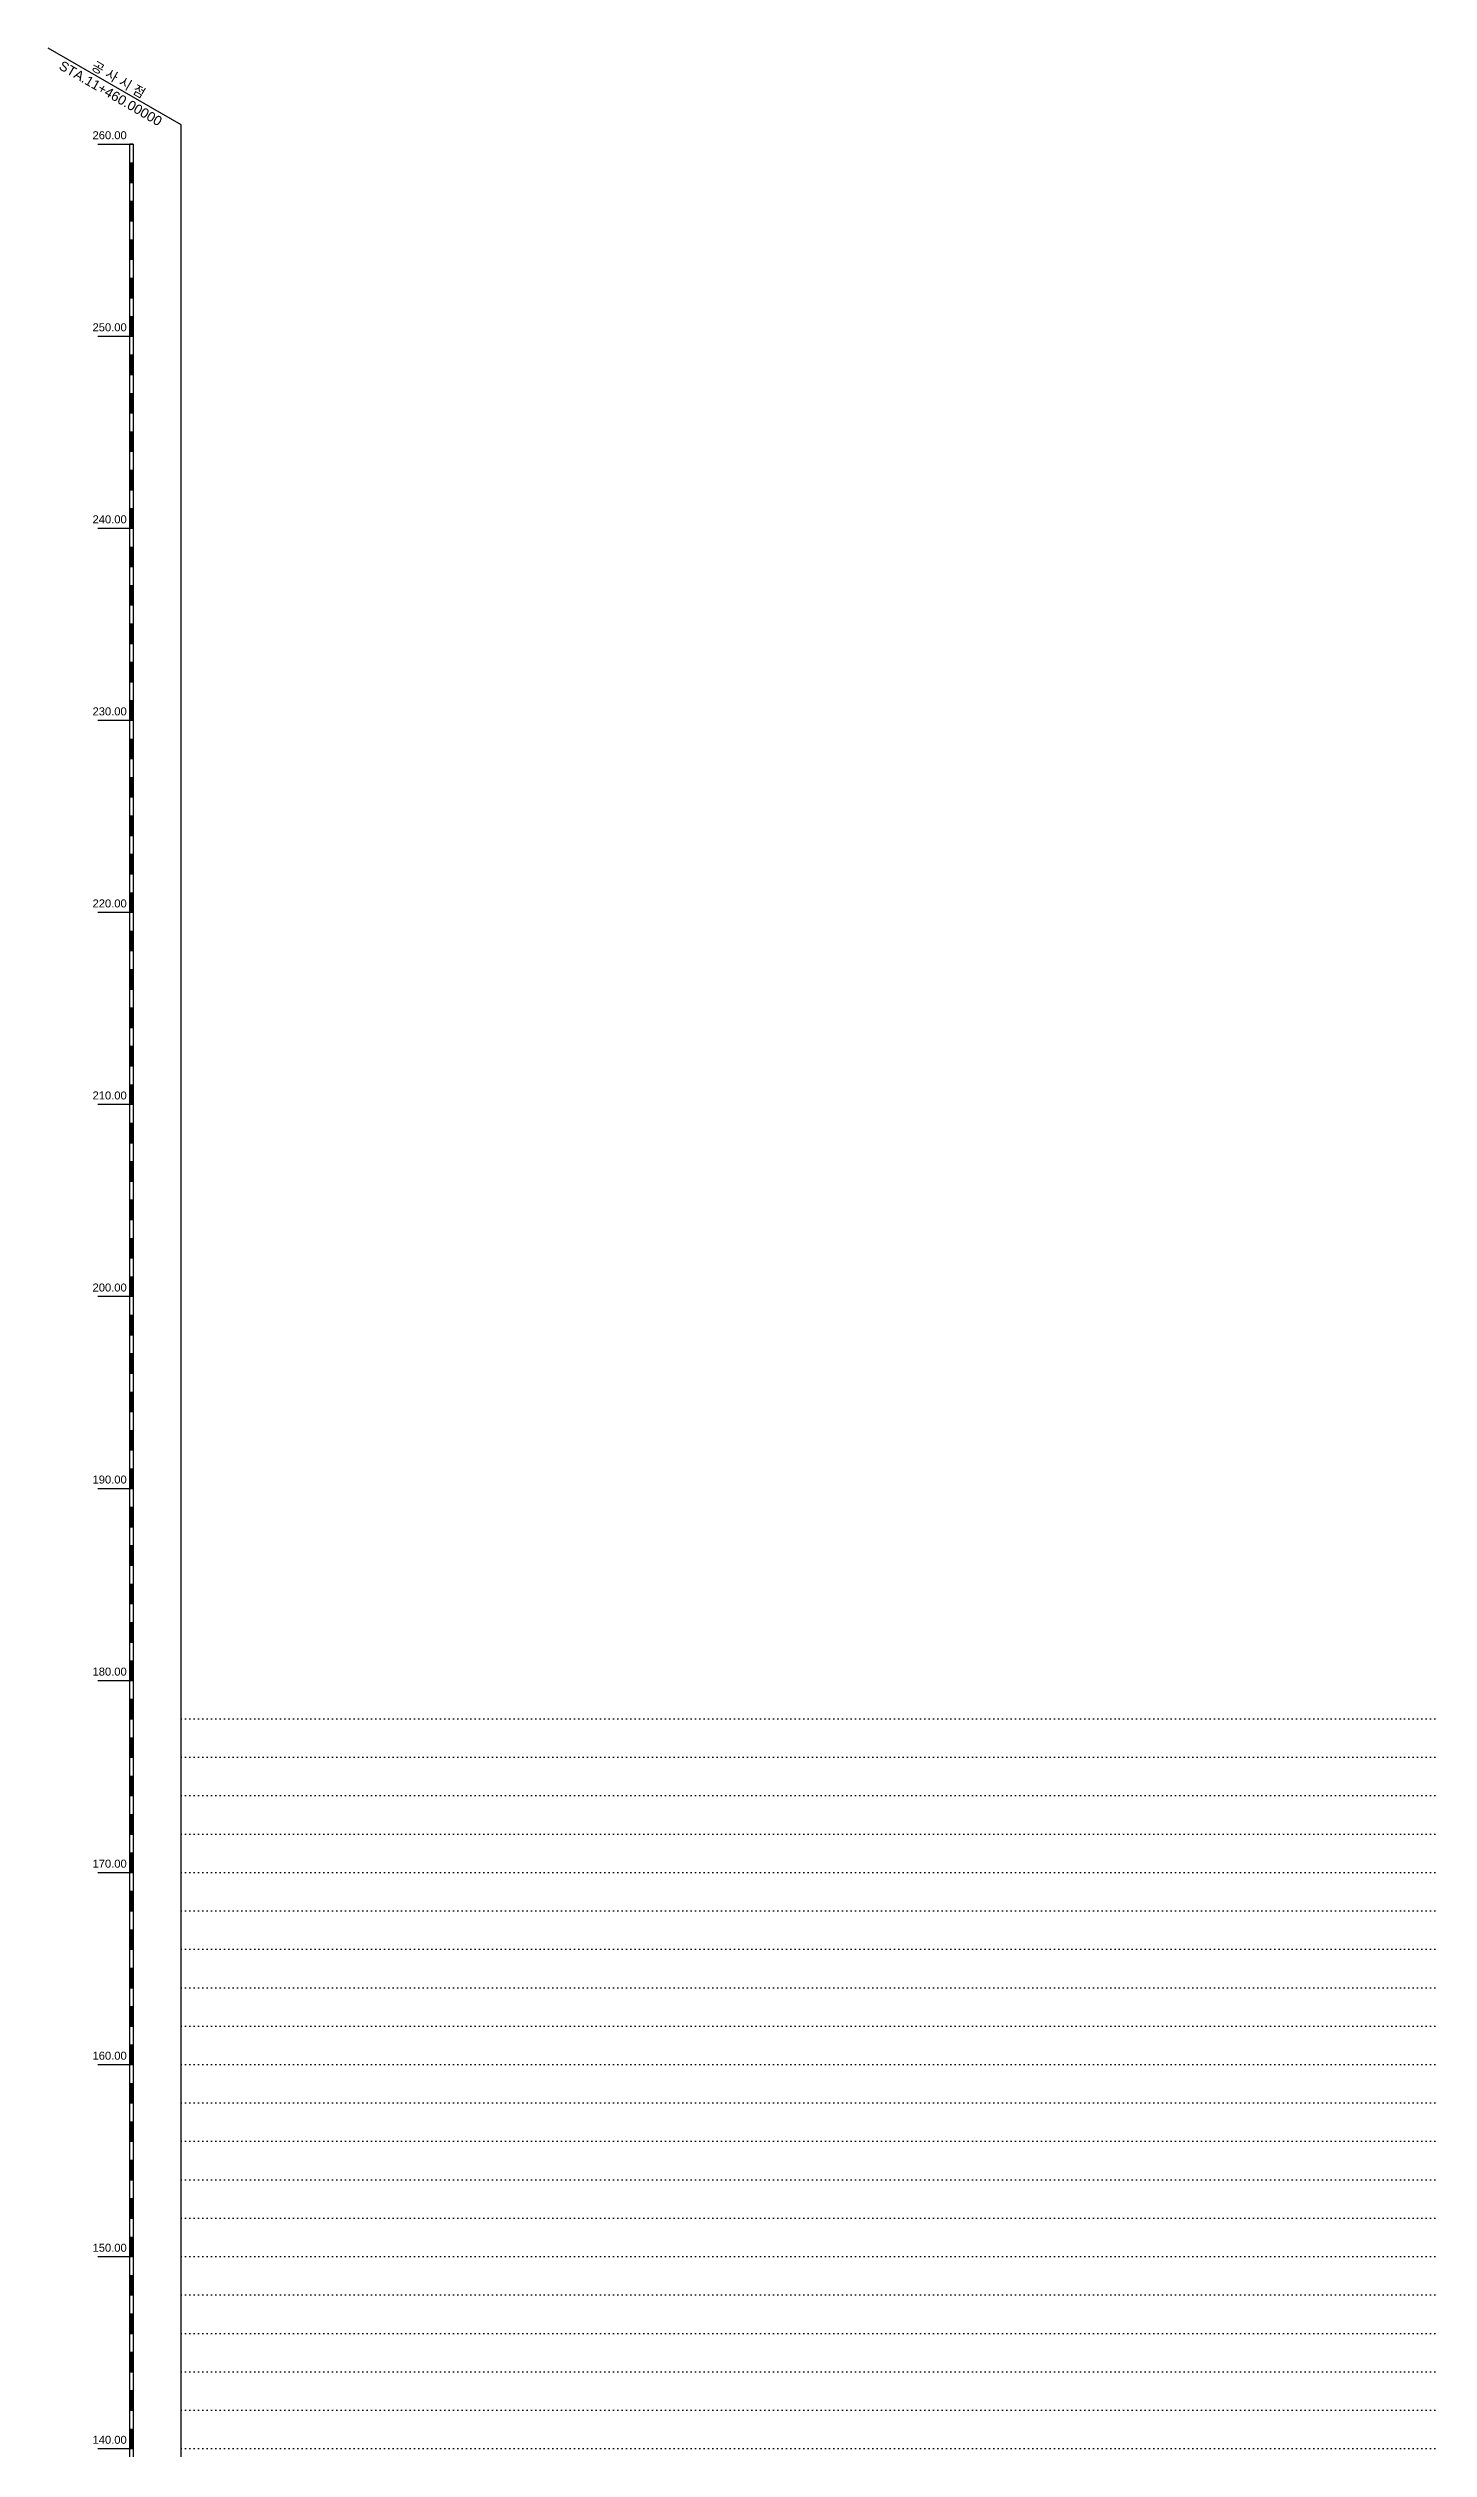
# Model space of a CAD drawing. Header units: millimetres. Extents: x -1499 to 6658, y -12483 to -6008.
# Drawn here: x 195 to 626, y -6758 to -6008 of the extents above; entities that cross this region are included whole.
import ezdxf
from ezdxf.enums import TextEntityAlignment as Align

# ---------------------------------------------------------------- set-up
doc = ezdxf.new("R2010")
doc.units = ezdxf.units.MM
doc.linetypes.add('A-DOTLN01H', pattern=[0.125, 0, -0.125])
for name, color, linetype in [('CR-GRID', 56, 'A-DOTLN01H'), ('구조물인출문자', 3, 'Continuous'), ('축척바(문자)', 3, 'Continuous'), ('축척바(선)', 1, 'Continuous'), ('축척바(해치)', 1, 'Continuous')]:
    doc.layers.add(name, color=color, linetype=linetype)
doc.styles.get("Standard").update_dxf_attribs({"font": 'arial.ttf'})

msp = doc.modelspace()

# ---------------------------------------------------------------- linework, layer by layer
at = {"layer": 'CR-GRID', "linetype": 'A-DOTLN01H', "ltscale": 10}
for p, q in [((236.16, -6530.06), (2236.16, -6530.06)), ((236.16, -6542.06), (2236.16, -6542.06)), ((236.16, -6554.06), (5427.83, -6554.06)), ((236.16, -6566.06), (5427.83, -6566.06)), ((236.16, -6590.06), (5427.83, -6590.06)), ((236.16, -6602.06), (5427.83, -6602.06)), ((236.16, -6614.06), (1436.16, -6614.06)), ((236.16, -6626.06), (1436.16, -6626.06)), ((236.16, -6650.06), (1436.16, -6650.06)), ((236.16, -6662.06), (1436.16, -6662.06)), ((236.16, -6674.06), (1436.16, -6674.06)), ((236.16, -6686.06), (1436.16, -6686.06)), ((236.16, -6710.06), (1436.16, -6710.06)), ((236.16, -6722.06), (1436.16, -6722.06)), ((236.16, -6734.06), (1436.16, -6734.06)), ((236.16, -6746.06), (1436.16, -6746.06))]:
    msp.add_line(p, q, dxfattribs=at)
at = {"layer": 'CR-GRID', "color": 6, "linetype": 'A-DOTLN01H', "ltscale": 10}
for p, q in [((236.16, -6578.06), (5427.83, -6578.06)), ((236.16, -6638.06), (1436.16, -6638.06)), ((236.16, -6698.06), (1436.16, -6698.06)), ((236.16, -6758.06), (5428.77, -6758.06))]:
    msp.add_line(p, q, dxfattribs=at)
at = {"layer": '축척바(선)'}
for p, q in [((236.16, -6032.06), (194.59, -6008.06)), ((210.16, -6038.06), (221.16, -6038.06)), ((220.16, -7598.06), (220.16, -6038.06)), ((220.16, -6038.06), (221.16, -6038.06)), ((221.16, -6038.06), (221.16, -7598.06)), ((236.16, -7598.06), (236.16, -6032.06)), ((210.16, -6098.06), (221.16, -6098.06)), ((210.16, -6158.06), (221.16, -6158.06)), ((210.16, -6218.06), (221.16, -6218.06)), ((210.16, -6278.06), (221.16, -6278.06)), ((210.16, -6338.06), (221.16, -6338.06)), ((210.16, -6398.06), (221.16, -6398.06)), ((210.16, -6458.06), (221.16, -6458.06)), ((210.16, -6518.06), (221.16, -6518.06)), ((210.16, -6578.06), (221.16, -6578.06)), ((210.16, -6638.06), (221.16, -6638.06)), ((210.16, -6698.06), (221.16, -6698.06)), ((210.16, -6758.06), (221.16, -6758.06))]:
    msp.add_line(p, q, dxfattribs=at)
at = {"layer": '축척바(해치)'}
for p, q in [((220.16, -6044.06), (220.16, -6038.06)), ((220.16, -6038.06), (221.16, -6038.06)), ((220.16, -6038.06), (221.16, -6038.06)), ((221.16, -6038.06), (220.16, -6038.06)), ((221.16, -6038.06), (221.16, -6044.06)), ((220.16, -6050.06), (220.16, -6044.06)), ((220.16, -6044.06), (221.16, -6044.06)), ((221.16, -6044.06), (220.16, -6044.06)), ((220.26, -6050.06), (220.26, -6044.06)), ((220.36, -6044.06), (220.36, -6050.06)), ((220.46, -6050.06), (220.46, -6044.06)), ((220.56, -6044.06), (220.56, -6050.06)), ((220.66, -6050.06), (220.66, -6044.06)), ((220.76, -6044.06), (220.76, -6050.06)), ((220.86, -6050.06), (220.86, -6044.06)), ((220.96, -6044.06), (220.96, -6050.06)), ((221.06, -6050.06), (221.06, -6044.06)), ((221.16, -6044.06), (221.16, -6050.06)), ((220.16, -6056.06), (220.16, -6050.06)), ((220.16, -6050.06), (221.16, -6050.06)), ((221.16, -6050.06), (220.16, -6050.06)), ((221.16, -6050.06), (221.16, -6056.06)), ((220.16, -6062.06), (220.16, -6056.06)), ((220.16, -6056.06), (221.16, -6056.06)), ((221.16, -6056.06), (220.16, -6056.06)), ((220.26, -6062.06), (220.26, -6056.06)), ((220.36, -6056.06), (220.36, -6062.06)), ((220.46, -6062.06), (220.46, -6056.06)), ((220.56, -6056.06), (220.56, -6062.06)), ((220.66, -6062.06), (220.66, -6056.06)), ((220.76, -6056.06), (220.76, -6062.06)), ((220.86, -6062.06), (220.86, -6056.06)), ((220.96, -6056.06), (220.96, -6062.06)), ((221.06, -6062.06), (221.06, -6056.06)), ((221.16, -6056.06), (221.16, -6062.06)), ((220.16, -6068.06), (220.16, -6062.06)), ((220.16, -6062.06), (221.16, -6062.06)), ((221.16, -6062.06), (220.16, -6062.06)), ((220.16, -6074.06), (220.16, -6068.06)), ((220.16, -6068.06), (221.16, -6068.06)), ((221.16, -6068.06), (220.16, -6068.06)), ((220.26, -6074.06), (220.26, -6068.06)), ((220.36, -6068.06), (220.36, -6074.06)), ((220.46, -6074.06), (220.46, -6068.06)), ((220.56, -6068.06), (220.56, -6074.06)), ((220.66, -6074.06), (220.66, -6068.06)), ((220.76, -6068.06), (220.76, -6074.06)), ((220.86, -6074.06), (220.86, -6068.06)), ((220.96, -6068.06), (220.96, -6074.06)), ((221.06, -6074.06), (221.06, -6068.06)), ((221.16, -6062.06), (221.16, -6068.06)), ((221.16, -6068.06), (221.16, -6074.06)), ((220.16, -6080.06), (220.16, -6074.06)), ((220.16, -6074.06), (221.16, -6074.06)), ((221.16, -6074.06), (220.16, -6074.06)), ((221.16, -6074.06), (221.16, -6080.06)), ((220.16, -6086.06), (220.16, -6080.06)), ((220.16, -6080.06), (221.16, -6080.06)), ((221.16, -6080.06), (220.16, -6080.06)), ((220.26, -6086.06), (220.26, -6080.06)), ((220.36, -6080.06), (220.36, -6086.06)), ((220.46, -6086.06), (220.46, -6080.06)), ((220.56, -6080.06), (220.56, -6086.06)), ((220.66, -6086.06), (220.66, -6080.06)), ((220.76, -6080.06), (220.76, -6086.06)), ((220.86, -6086.06), (220.86, -6080.06)), ((220.96, -6080.06), (220.96, -6086.06)), ((221.06, -6086.06), (221.06, -6080.06)), ((221.16, -6080.06), (221.16, -6086.06)), ((220.16, -6092.06), (220.16, -6086.06)), ((220.16, -6086.06), (221.16, -6086.06)), ((221.16, -6086.06), (220.16, -6086.06)), ((221.16, -6086.06), (221.16, -6092.06)), ((220.16, -6098.06), (220.16, -6092.06)), ((220.16, -6092.06), (221.16, -6092.06)), ((221.16, -6092.06), (220.16, -6092.06)), ((220.16, -6104.06), (220.16, -6098.06)), ((220.16, -6098.06), (221.16, -6098.06)), ((221.16, -6098.06), (220.16, -6098.06)), ((220.26, -6098.06), (220.26, -6092.06)), ((220.36, -6092.06), (220.36, -6098.06)), ((220.46, -6098.06), (220.46, -6092.06)), ((220.56, -6092.06), (220.56, -6098.06)), ((220.66, -6098.06), (220.66, -6092.06)), ((220.76, -6092.06), (220.76, -6098.06)), ((220.86, -6098.06), (220.86, -6092.06)), ((220.96, -6092.06), (220.96, -6098.06)), ((221.06, -6098.06), (221.06, -6092.06)), ((221.16, -6092.06), (221.16, -6098.06)), ((221.16, -6098.06), (221.16, -6104.06)), ((220.16, -6110.06), (220.16, -6104.06)), ((220.16, -6104.06), (221.16, -6104.06)), ((221.16, -6104.06), (220.16, -6104.06)), ((220.26, -6110.06), (220.26, -6104.06)), ((220.36, -6104.06), (220.36, -6110.06)), ((220.46, -6110.06), (220.46, -6104.06)), ((220.56, -6104.06), (220.56, -6110.06)), ((220.66, -6110.06), (220.66, -6104.06)), ((220.76, -6104.06), (220.76, -6110.06)), ((220.86, -6110.06), (220.86, -6104.06)), ((220.96, -6104.06), (220.96, -6110.06)), ((221.06, -6110.06), (221.06, -6104.06)), ((221.16, -6104.06), (221.16, -6110.06)), ((220.16, -6116.06), (220.16, -6110.06)), ((220.16, -6110.06), (221.16, -6110.06)), ((221.16, -6110.06), (220.16, -6110.06)), ((221.16, -6110.06), (221.16, -6116.06)), ((220.16, -6122.06), (220.16, -6116.06)), ((220.16, -6116.06), (221.16, -6116.06)), ((221.16, -6116.06), (220.16, -6116.06)), ((220.26, -6122.06), (220.26, -6116.06)), ((220.36, -6116.06), (220.36, -6122.06)), ((220.46, -6122.06), (220.46, -6116.06)), ((220.56, -6116.06), (220.56, -6122.06)), ((220.66, -6122.06), (220.66, -6116.06)), ((220.76, -6116.06), (220.76, -6122.06)), ((220.86, -6122.06), (220.86, -6116.06)), ((220.96, -6116.06), (220.96, -6122.06)), ((221.06, -6122.06), (221.06, -6116.06)), ((221.16, -6116.06), (221.16, -6122.06)), ((220.16, -6128.06), (220.16, -6122.06)), ((220.16, -6122.06), (221.16, -6122.06)), ((221.16, -6122.06), (220.16, -6122.06)), ((220.16, -6134.06), (220.16, -6128.06)), ((220.16, -6128.06), (221.16, -6128.06)), ((221.16, -6128.06), (220.16, -6128.06)), ((220.26, -6134.06), (220.26, -6128.06)), ((220.36, -6128.06), (220.36, -6134.06)), ((220.46, -6134.06), (220.46, -6128.06)), ((220.56, -6128.06), (220.56, -6134.06)), ((220.66, -6134.06), (220.66, -6128.06)), ((220.76, -6128.06), (220.76, -6134.06)), ((220.86, -6134.06), (220.86, -6128.06)), ((220.96, -6128.06), (220.96, -6134.06)), ((221.06, -6134.06), (221.06, -6128.06)), ((221.16, -6122.06), (221.16, -6128.06)), ((221.16, -6128.06), (221.16, -6134.06)), ((220.16, -6140.06), (220.16, -6134.06)), ((220.16, -6134.06), (221.16, -6134.06)), ((221.16, -6134.06), (220.16, -6134.06)), ((221.16, -6134.06), (221.16, -6140.06)), ((220.16, -6146.06), (220.16, -6140.06)), ((220.16, -6140.06), (221.16, -6140.06)), ((221.16, -6140.06), (220.16, -6140.06)), ((220.26, -6146.06), (220.26, -6140.06)), ((220.36, -6140.06), (220.36, -6146.06)), ((220.46, -6146.06), (220.46, -6140.06)), ((220.56, -6140.06), (220.56, -6146.06)), ((220.66, -6146.06), (220.66, -6140.06)), ((220.76, -6140.06), (220.76, -6146.06)), ((220.86, -6146.06), (220.86, -6140.06)), ((220.96, -6140.06), (220.96, -6146.06)), ((221.06, -6146.06), (221.06, -6140.06)), ((221.16, -6140.06), (221.16, -6146.06)), ((220.16, -6152.06), (220.16, -6146.06)), ((220.16, -6146.06), (221.16, -6146.06)), ((221.16, -6146.06), (220.16, -6146.06)), ((221.16, -6146.06), (221.16, -6152.06)), ((220.16, -6158.06), (220.16, -6152.06)), ((220.16, -6152.06), (221.16, -6152.06)), ((221.16, -6152.06), (220.16, -6152.06)), ((220.16, -6164.06), (220.16, -6158.06)), ((220.16, -6158.06), (221.16, -6158.06)), ((221.16, -6158.06), (220.16, -6158.06)), ((220.26, -6158.06), (220.26, -6152.06)), ((220.36, -6152.06), (220.36, -6158.06)), ((220.46, -6158.06), (220.46, -6152.06)), ((220.56, -6152.06), (220.56, -6158.06)), ((220.66, -6158.06), (220.66, -6152.06)), ((220.76, -6152.06), (220.76, -6158.06)), ((220.86, -6158.06), (220.86, -6152.06)), ((220.96, -6152.06), (220.96, -6158.06)), ((221.06, -6158.06), (221.06, -6152.06)), ((221.16, -6152.06), (221.16, -6158.06)), ((221.16, -6158.06), (221.16, -6164.06)), ((220.16, -6170.06), (220.16, -6164.06)), ((220.16, -6164.06), (221.16, -6164.06)), ((221.16, -6164.06), (220.16, -6164.06)), ((220.26, -6170.06), (220.26, -6164.06)), ((220.36, -6164.06), (220.36, -6170.06)), ((220.46, -6170.06), (220.46, -6164.06)), ((220.56, -6164.06), (220.56, -6170.06)), ((220.66, -6170.06), (220.66, -6164.06)), ((220.76, -6164.06), (220.76, -6170.06)), ((220.86, -6170.06), (220.86, -6164.06)), ((220.96, -6164.06), (220.96, -6170.06)), ((221.06, -6170.06), (221.06, -6164.06)), ((221.16, -6164.06), (221.16, -6170.06)), ((220.16, -6176.06), (220.16, -6170.06)), ((220.16, -6170.06), (221.16, -6170.06)), ((221.16, -6170.06), (220.16, -6170.06)), ((221.16, -6170.06), (221.16, -6176.06)), ((220.16, -6182.06), (220.16, -6176.06)), ((220.16, -6176.06), (221.16, -6176.06)), ((221.16, -6176.06), (220.16, -6176.06)), ((220.26, -6182.06), (220.26, -6176.06)), ((220.36, -6176.06), (220.36, -6182.06)), ((220.46, -6182.06), (220.46, -6176.06)), ((220.56, -6176.06), (220.56, -6182.06)), ((220.66, -6182.06), (220.66, -6176.06)), ((220.76, -6176.06), (220.76, -6182.06)), ((220.86, -6182.06), (220.86, -6176.06)), ((220.96, -6176.06), (220.96, -6182.06)), ((221.06, -6182.06), (221.06, -6176.06)), ((221.16, -6176.06), (221.16, -6182.06)), ((220.16, -6188.06), (220.16, -6182.06)), ((220.16, -6182.06), (221.16, -6182.06)), ((221.16, -6182.06), (220.16, -6182.06)), ((220.16, -6194.06), (220.16, -6188.06)), ((220.16, -6188.06), (221.16, -6188.06)), ((221.16, -6188.06), (220.16, -6188.06)), ((220.26, -6194.06), (220.26, -6188.06)), ((220.36, -6188.06), (220.36, -6194.06)), ((220.46, -6194.06), (220.46, -6188.06)), ((220.56, -6188.06), (220.56, -6194.06)), ((220.66, -6194.06), (220.66, -6188.06)), ((220.76, -6188.06), (220.76, -6194.06)), ((220.86, -6194.06), (220.86, -6188.06)), ((220.96, -6188.06), (220.96, -6194.06)), ((221.06, -6194.06), (221.06, -6188.06)), ((221.16, -6182.06), (221.16, -6188.06)), ((221.16, -6188.06), (221.16, -6194.06)), ((220.16, -6200.06), (220.16, -6194.06)), ((220.16, -6194.06), (221.16, -6194.06)), ((221.16, -6194.06), (220.16, -6194.06)), ((221.16, -6194.06), (221.16, -6200.06)), ((220.16, -6206.06), (220.16, -6200.06)), ((220.16, -6200.06), (221.16, -6200.06)), ((221.16, -6200.06), (220.16, -6200.06)), ((220.26, -6206.06), (220.26, -6200.06)), ((220.36, -6200.06), (220.36, -6206.06)), ((220.46, -6206.06), (220.46, -6200.06)), ((220.56, -6200.06), (220.56, -6206.06)), ((220.66, -6206.06), (220.66, -6200.06)), ((220.76, -6200.06), (220.76, -6206.06)), ((220.86, -6206.06), (220.86, -6200.06)), ((220.96, -6200.06), (220.96, -6206.06)), ((221.06, -6206.06), (221.06, -6200.06)), ((221.16, -6200.06), (221.16, -6206.06)), ((220.16, -6212.06), (220.16, -6206.06)), ((220.16, -6206.06), (221.16, -6206.06)), ((221.16, -6206.06), (220.16, -6206.06)), ((221.16, -6206.06), (221.16, -6212.06)), ((220.16, -6218.06), (220.16, -6212.06)), ((220.16, -6212.06), (221.16, -6212.06)), ((221.16, -6212.06), (220.16, -6212.06)), ((220.16, -6224.06), (220.16, -6218.06)), ((220.16, -6218.06), (221.16, -6218.06)), ((221.16, -6218.06), (220.16, -6218.06)), ((220.26, -6218.06), (220.26, -6212.06)), ((220.36, -6212.06), (220.36, -6218.06)), ((220.46, -6218.06), (220.46, -6212.06)), ((220.56, -6212.06), (220.56, -6218.06)), ((220.66, -6218.06), (220.66, -6212.06)), ((220.76, -6212.06), (220.76, -6218.06)), ((220.86, -6218.06), (220.86, -6212.06)), ((220.96, -6212.06), (220.96, -6218.06)), ((221.06, -6218.06), (221.06, -6212.06)), ((221.16, -6212.06), (221.16, -6218.06)), ((221.16, -6218.06), (221.16, -6224.06)), ((220.16, -6230.06), (220.16, -6224.06)), ((220.16, -6224.06), (221.16, -6224.06)), ((221.16, -6224.06), (220.16, -6224.06)), ((220.26, -6230.06), (220.26, -6224.06)), ((220.36, -6224.06), (220.36, -6230.06)), ((220.46, -6230.06), (220.46, -6224.06)), ((220.56, -6224.06), (220.56, -6230.06)), ((220.66, -6230.06), (220.66, -6224.06)), ((220.76, -6224.06), (220.76, -6230.06)), ((220.86, -6230.06), (220.86, -6224.06)), ((220.96, -6224.06), (220.96, -6230.06)), ((221.06, -6230.06), (221.06, -6224.06)), ((221.16, -6224.06), (221.16, -6230.06)), ((220.16, -6236.06), (220.16, -6230.06)), ((220.16, -6230.06), (221.16, -6230.06)), ((221.16, -6230.06), (220.16, -6230.06)), ((221.16, -6230.06), (221.16, -6236.06)), ((220.16, -6242.06), (220.16, -6236.06)), ((220.16, -6236.06), (221.16, -6236.06)), ((221.16, -6236.06), (220.16, -6236.06)), ((220.26, -6242.06), (220.26, -6236.06)), ((220.36, -6236.06), (220.36, -6242.06)), ((220.46, -6242.06), (220.46, -6236.06)), ((220.56, -6236.06), (220.56, -6242.06)), ((220.66, -6242.06), (220.66, -6236.06)), ((220.76, -6236.06), (220.76, -6242.06)), ((220.86, -6242.06), (220.86, -6236.06)), ((220.96, -6236.06), (220.96, -6242.06)), ((221.06, -6242.06), (221.06, -6236.06)), ((221.16, -6236.06), (221.16, -6242.06)), ((220.16, -6248.06), (220.16, -6242.06)), ((220.16, -6242.06), (221.16, -6242.06)), ((221.16, -6242.06), (220.16, -6242.06)), ((220.16, -6254.06), (220.16, -6248.06)), ((220.16, -6248.06), (221.16, -6248.06)), ((221.16, -6248.06), (220.16, -6248.06)), ((220.26, -6254.06), (220.26, -6248.06)), ((220.36, -6248.06), (220.36, -6254.06)), ((220.46, -6254.06), (220.46, -6248.06)), ((220.56, -6248.06), (220.56, -6254.06)), ((220.66, -6254.06), (220.66, -6248.06)), ((220.76, -6248.06), (220.76, -6254.06)), ((220.86, -6254.06), (220.86, -6248.06)), ((220.96, -6248.06), (220.96, -6254.06)), ((221.06, -6254.06), (221.06, -6248.06)), ((221.16, -6242.06), (221.16, -6248.06)), ((221.16, -6248.06), (221.16, -6254.06)), ((220.16, -6260.06), (220.16, -6254.06)), ((220.16, -6254.06), (221.16, -6254.06)), ((221.16, -6254.06), (220.16, -6254.06)), ((221.16, -6254.06), (221.16, -6260.06)), ((220.16, -6266.06), (220.16, -6260.06)), ((220.16, -6260.06), (221.16, -6260.06)), ((221.16, -6260.06), (220.16, -6260.06)), ((220.26, -6266.06), (220.26, -6260.06)), ((220.36, -6260.06), (220.36, -6266.06)), ((220.46, -6266.06), (220.46, -6260.06)), ((220.56, -6260.06), (220.56, -6266.06)), ((220.66, -6266.06), (220.66, -6260.06)), ((220.76, -6260.06), (220.76, -6266.06)), ((220.86, -6266.06), (220.86, -6260.06)), ((220.96, -6260.06), (220.96, -6266.06)), ((221.06, -6266.06), (221.06, -6260.06)), ((221.16, -6260.06), (221.16, -6266.06)), ((220.16, -6272.06), (220.16, -6266.06)), ((220.16, -6266.06), (221.16, -6266.06)), ((221.16, -6266.06), (220.16, -6266.06)), ((221.16, -6266.06), (221.16, -6272.06)), ((220.16, -6278.06), (220.16, -6272.06)), ((220.16, -6272.06), (221.16, -6272.06)), ((221.16, -6272.06), (220.16, -6272.06)), ((220.16, -6284.06), (220.16, -6278.06)), ((220.16, -6278.06), (221.16, -6278.06)), ((221.16, -6278.06), (220.16, -6278.06)), ((220.26, -6278.06), (220.26, -6272.06)), ((220.36, -6272.06), (220.36, -6278.06)), ((220.46, -6278.06), (220.46, -6272.06)), ((220.56, -6272.06), (220.56, -6278.06)), ((220.66, -6278.06), (220.66, -6272.06)), ((220.76, -6272.06), (220.76, -6278.06)), ((220.86, -6278.06), (220.86, -6272.06)), ((220.96, -6272.06), (220.96, -6278.06)), ((221.06, -6278.06), (221.06, -6272.06)), ((221.16, -6272.06), (221.16, -6278.06)), ((221.16, -6278.06), (221.16, -6284.06)), ((220.16, -6290.06), (220.16, -6284.06)), ((220.16, -6284.06), (221.16, -6284.06)), ((221.16, -6284.06), (220.16, -6284.06)), ((220.26, -6290.06), (220.26, -6284.06)), ((220.36, -6284.06), (220.36, -6290.06)), ((220.46, -6290.06), (220.46, -6284.06)), ((220.56, -6284.06), (220.56, -6290.06)), ((220.66, -6290.06), (220.66, -6284.06)), ((220.76, -6284.06), (220.76, -6290.06)), ((220.86, -6290.06), (220.86, -6284.06)), ((220.96, -6284.06), (220.96, -6290.06)), ((221.06, -6290.06), (221.06, -6284.06)), ((221.16, -6284.06), (221.16, -6290.06)), ((220.16, -6296.06), (220.16, -6290.06)), ((220.16, -6290.06), (221.16, -6290.06)), ((221.16, -6290.06), (220.16, -6290.06)), ((221.16, -6290.06), (221.16, -6296.06)), ((220.16, -6302.06), (220.16, -6296.06)), ((220.16, -6296.06), (221.16, -6296.06)), ((221.16, -6296.06), (220.16, -6296.06)), ((220.26, -6302.06), (220.26, -6296.06)), ((220.36, -6296.06), (220.36, -6302.06)), ((220.46, -6302.06), (220.46, -6296.06)), ((220.56, -6296.06), (220.56, -6302.06)), ((220.66, -6302.06), (220.66, -6296.06)), ((220.76, -6296.06), (220.76, -6302.06)), ((220.86, -6302.06), (220.86, -6296.06)), ((220.96, -6296.06), (220.96, -6302.06)), ((221.06, -6302.06), (221.06, -6296.06)), ((221.16, -6296.06), (221.16, -6302.06)), ((220.16, -6308.06), (220.16, -6302.06)), ((220.16, -6302.06), (221.16, -6302.06)), ((221.16, -6302.06), (220.16, -6302.06)), ((220.16, -6314.06), (220.16, -6308.06)), ((220.16, -6308.06), (221.16, -6308.06)), ((221.16, -6308.06), (220.16, -6308.06)), ((220.26, -6314.06), (220.26, -6308.06)), ((220.36, -6308.06), (220.36, -6314.06)), ((220.46, -6314.06), (220.46, -6308.06)), ((220.56, -6308.06), (220.56, -6314.06)), ((220.66, -6314.06), (220.66, -6308.06)), ((220.76, -6308.06), (220.76, -6314.06)), ((220.86, -6314.06), (220.86, -6308.06)), ((220.96, -6308.06), (220.96, -6314.06)), ((221.06, -6314.06), (221.06, -6308.06)), ((221.16, -6302.06), (221.16, -6308.06)), ((221.16, -6308.06), (221.16, -6314.06)), ((220.16, -6320.06), (220.16, -6314.06)), ((220.16, -6314.06), (221.16, -6314.06)), ((221.16, -6314.06), (220.16, -6314.06)), ((221.16, -6314.06), (221.16, -6320.06)), ((220.16, -6326.06), (220.16, -6320.06)), ((220.16, -6320.06), (221.16, -6320.06)), ((221.16, -6320.06), (220.16, -6320.06)), ((220.26, -6326.06), (220.26, -6320.06)), ((220.36, -6320.06), (220.36, -6326.06)), ((220.46, -6326.06), (220.46, -6320.06)), ((220.56, -6320.06), (220.56, -6326.06)), ((220.66, -6326.06), (220.66, -6320.06)), ((220.76, -6320.06), (220.76, -6326.06)), ((220.86, -6326.06), (220.86, -6320.06)), ((220.96, -6320.06), (220.96, -6326.06)), ((221.06, -6326.06), (221.06, -6320.06)), ((221.16, -6320.06), (221.16, -6326.06)), ((220.16, -6332.06), (220.16, -6326.06)), ((220.16, -6326.06), (221.16, -6326.06)), ((221.16, -6326.06), (220.16, -6326.06)), ((221.16, -6326.06), (221.16, -6332.06)), ((220.16, -6338.06), (220.16, -6332.06)), ((220.16, -6332.06), (221.16, -6332.06)), ((221.16, -6332.06), (220.16, -6332.06)), ((220.16, -6344.06), (220.16, -6338.06)), ((220.16, -6338.06), (221.16, -6338.06)), ((221.16, -6338.06), (220.16, -6338.06)), ((220.26, -6338.06), (220.26, -6332.06)), ((220.36, -6332.06), (220.36, -6338.06)), ((220.46, -6338.06), (220.46, -6332.06)), ((220.56, -6332.06), (220.56, -6338.06)), ((220.66, -6338.06), (220.66, -6332.06)), ((220.76, -6332.06), (220.76, -6338.06)), ((220.86, -6338.06), (220.86, -6332.06)), ((220.96, -6332.06), (220.96, -6338.06)), ((221.06, -6338.06), (221.06, -6332.06)), ((221.16, -6332.06), (221.16, -6338.06)), ((221.16, -6338.06), (221.16, -6344.06)), ((220.16, -6350.06), (220.16, -6344.06)), ((220.16, -6344.06), (221.16, -6344.06)), ((221.16, -6344.06), (220.16, -6344.06)), ((220.26, -6350.06), (220.26, -6344.06)), ((220.36, -6344.06), (220.36, -6350.06)), ((220.46, -6350.06), (220.46, -6344.06)), ((220.56, -6344.06), (220.56, -6350.06)), ((220.66, -6350.06), (220.66, -6344.06)), ((220.76, -6344.06), (220.76, -6350.06)), ((220.86, -6350.06), (220.86, -6344.06)), ((220.96, -6344.06), (220.96, -6350.06)), ((221.06, -6350.06), (221.06, -6344.06)), ((221.16, -6344.06), (221.16, -6350.06)), ((220.16, -6356.06), (220.16, -6350.06)), ((220.16, -6350.06), (221.16, -6350.06)), ((221.16, -6350.06), (220.16, -6350.06)), ((221.16, -6350.06), (221.16, -6356.06)), ((220.16, -6362.06), (220.16, -6356.06)), ((220.16, -6356.06), (221.16, -6356.06)), ((221.16, -6356.06), (220.16, -6356.06)), ((220.26, -6362.06), (220.26, -6356.06)), ((220.36, -6356.06), (220.36, -6362.06)), ((220.46, -6362.06), (220.46, -6356.06)), ((220.56, -6356.06), (220.56, -6362.06)), ((220.66, -6362.06), (220.66, -6356.06)), ((220.76, -6356.06), (220.76, -6362.06)), ((220.86, -6362.06), (220.86, -6356.06)), ((220.96, -6356.06), (220.96, -6362.06)), ((221.06, -6362.06), (221.06, -6356.06)), ((221.16, -6356.06), (221.16, -6362.06)), ((220.16, -6368.06), (220.16, -6362.06)), ((220.16, -6362.06), (221.16, -6362.06)), ((221.16, -6362.06), (220.16, -6362.06)), ((220.16, -6374.06), (220.16, -6368.06)), ((220.16, -6368.06), (221.16, -6368.06)), ((221.16, -6368.06), (220.16, -6368.06)), ((220.26, -6374.06), (220.26, -6368.06)), ((220.36, -6368.06), (220.36, -6374.06)), ((220.46, -6374.06), (220.46, -6368.06)), ((220.56, -6368.06), (220.56, -6374.06)), ((220.66, -6374.06), (220.66, -6368.06)), ((220.76, -6368.06), (220.76, -6374.06)), ((220.86, -6374.06), (220.86, -6368.06)), ((220.96, -6368.06), (220.96, -6374.06)), ((221.06, -6374.06), (221.06, -6368.06)), ((221.16, -6362.06), (221.16, -6368.06)), ((221.16, -6368.06), (221.16, -6374.06)), ((220.16, -6380.06), (220.16, -6374.06)), ((220.16, -6374.06), (221.16, -6374.06)), ((221.16, -6374.06), (220.16, -6374.06)), ((221.16, -6374.06), (221.16, -6380.06)), ((220.16, -6386.06), (220.16, -6380.06)), ((220.16, -6380.06), (221.16, -6380.06)), ((221.16, -6380.06), (220.16, -6380.06)), ((220.26, -6386.06), (220.26, -6380.06)), ((220.36, -6380.06), (220.36, -6386.06)), ((220.46, -6386.06), (220.46, -6380.06)), ((220.56, -6380.06), (220.56, -6386.06)), ((220.66, -6386.06), (220.66, -6380.06)), ((220.76, -6380.06), (220.76, -6386.06)), ((220.86, -6386.06), (220.86, -6380.06)), ((220.96, -6380.06), (220.96, -6386.06)), ((221.06, -6386.06), (221.06, -6380.06)), ((221.16, -6380.06), (221.16, -6386.06)), ((220.16, -6392.06), (220.16, -6386.06)), ((220.16, -6386.06), (221.16, -6386.06)), ((221.16, -6386.06), (220.16, -6386.06)), ((221.16, -6386.06), (221.16, -6392.06)), ((220.16, -6398.06), (220.16, -6392.06)), ((220.16, -6392.06), (221.16, -6392.06)), ((221.16, -6392.06), (220.16, -6392.06)), ((220.16, -6404.06), (220.16, -6398.06)), ((220.16, -6398.06), (221.16, -6398.06)), ((221.16, -6398.06), (220.16, -6398.06)), ((220.26, -6398.06), (220.26, -6392.06)), ((220.36, -6392.06), (220.36, -6398.06)), ((220.46, -6398.06), (220.46, -6392.06)), ((220.56, -6392.06), (220.56, -6398.06)), ((220.66, -6398.06), (220.66, -6392.06)), ((220.76, -6392.06), (220.76, -6398.06)), ((220.86, -6398.06), (220.86, -6392.06)), ((220.96, -6392.06), (220.96, -6398.06)), ((221.06, -6398.06), (221.06, -6392.06)), ((221.16, -6392.06), (221.16, -6398.06)), ((221.16, -6398.06), (221.16, -6404.06)), ((220.16, -6410.06), (220.16, -6404.06)), ((220.16, -6404.06), (221.16, -6404.06)), ((221.16, -6404.06), (220.16, -6404.06)), ((220.26, -6410.06), (220.26, -6404.06)), ((220.36, -6404.06), (220.36, -6410.06)), ((220.46, -6410.06), (220.46, -6404.06)), ((220.56, -6404.06), (220.56, -6410.06)), ((220.66, -6410.06), (220.66, -6404.06)), ((220.76, -6404.06), (220.76, -6410.06)), ((220.86, -6410.06), (220.86, -6404.06)), ((220.96, -6404.06), (220.96, -6410.06)), ((221.06, -6410.06), (221.06, -6404.06)), ((221.16, -6404.06), (221.16, -6410.06)), ((220.16, -6416.06), (220.16, -6410.06)), ((220.16, -6410.06), (221.16, -6410.06)), ((221.16, -6410.06), (220.16, -6410.06)), ((221.16, -6410.06), (221.16, -6416.06)), ((220.16, -6422.06), (220.16, -6416.06)), ((220.16, -6416.06), (221.16, -6416.06)), ((221.16, -6416.06), (220.16, -6416.06)), ((220.26, -6422.06), (220.26, -6416.06)), ((220.36, -6416.06), (220.36, -6422.06)), ((220.46, -6422.06), (220.46, -6416.06)), ((220.56, -6416.06), (220.56, -6422.06)), ((220.66, -6422.06), (220.66, -6416.06)), ((220.76, -6416.06), (220.76, -6422.06)), ((220.86, -6422.06), (220.86, -6416.06)), ((220.96, -6416.06), (220.96, -6422.06)), ((221.06, -6422.06), (221.06, -6416.06)), ((221.16, -6416.06), (221.16, -6422.06)), ((220.16, -6428.06), (220.16, -6422.06)), ((220.16, -6422.06), (221.16, -6422.06)), ((221.16, -6422.06), (220.16, -6422.06)), ((220.16, -6434.06), (220.16, -6428.06)), ((220.16, -6428.06), (221.16, -6428.06)), ((221.16, -6428.06), (220.16, -6428.06)), ((220.26, -6434.06), (220.26, -6428.06)), ((220.36, -6428.06), (220.36, -6434.06)), ((220.46, -6434.06), (220.46, -6428.06)), ((220.56, -6428.06), (220.56, -6434.06)), ((220.66, -6434.06), (220.66, -6428.06)), ((220.76, -6428.06), (220.76, -6434.06)), ((220.86, -6434.06), (220.86, -6428.06)), ((220.96, -6428.06), (220.96, -6434.06)), ((221.06, -6434.06), (221.06, -6428.06)), ((221.16, -6422.06), (221.16, -6428.06)), ((221.16, -6428.06), (221.16, -6434.06)), ((220.16, -6440.06), (220.16, -6434.06)), ((220.16, -6434.06), (221.16, -6434.06)), ((221.16, -6434.06), (220.16, -6434.06)), ((221.16, -6434.06), (221.16, -6440.06)), ((220.16, -6446.06), (220.16, -6440.06)), ((220.16, -6440.06), (221.16, -6440.06)), ((221.16, -6440.06), (220.16, -6440.06)), ((220.26, -6446.06), (220.26, -6440.06)), ((220.36, -6440.06), (220.36, -6446.06)), ((220.46, -6446.06), (220.46, -6440.06)), ((220.56, -6440.06), (220.56, -6446.06)), ((220.66, -6446.06), (220.66, -6440.06)), ((220.76, -6440.06), (220.76, -6446.06)), ((220.86, -6446.06), (220.86, -6440.06)), ((220.96, -6440.06), (220.96, -6446.06)), ((221.06, -6446.06), (221.06, -6440.06)), ((221.16, -6440.06), (221.16, -6446.06)), ((220.16, -6452.06), (220.16, -6446.06)), ((220.16, -6446.06), (221.16, -6446.06)), ((221.16, -6446.06), (220.16, -6446.06)), ((221.16, -6446.06), (221.16, -6452.06)), ((220.16, -6458.06), (220.16, -6452.06)), ((220.16, -6452.06), (221.16, -6452.06)), ((221.16, -6452.06), (220.16, -6452.06)), ((220.16, -6464.06), (220.16, -6458.06)), ((220.16, -6458.06), (221.16, -6458.06)), ((221.16, -6458.06), (220.16, -6458.06)), ((220.26, -6458.06), (220.26, -6452.06)), ((220.36, -6452.06), (220.36, -6458.06)), ((220.46, -6458.06), (220.46, -6452.06)), ((220.56, -6452.06), (220.56, -6458.06)), ((220.66, -6458.06), (220.66, -6452.06)), ((220.76, -6452.06), (220.76, -6458.06)), ((220.86, -6458.06), (220.86, -6452.06)), ((220.96, -6452.06), (220.96, -6458.06)), ((221.06, -6458.06), (221.06, -6452.06)), ((221.16, -6452.06), (221.16, -6458.06)), ((221.16, -6458.06), (221.16, -6464.06)), ((220.16, -6470.06), (220.16, -6464.06)), ((220.16, -6464.06), (221.16, -6464.06)), ((221.16, -6464.06), (220.16, -6464.06)), ((220.26, -6470.06), (220.26, -6464.06)), ((220.36, -6464.06), (220.36, -6470.06)), ((220.46, -6470.06), (220.46, -6464.06)), ((220.56, -6464.06), (220.56, -6470.06)), ((220.66, -6470.06), (220.66, -6464.06)), ((220.76, -6464.06), (220.76, -6470.06)), ((220.86, -6470.06), (220.86, -6464.06)), ((220.96, -6464.06), (220.96, -6470.06)), ((221.06, -6470.06), (221.06, -6464.06)), ((221.16, -6464.06), (221.16, -6470.06)), ((220.16, -6476.06), (220.16, -6470.06)), ((220.16, -6470.06), (221.16, -6470.06)), ((221.16, -6470.06), (220.16, -6470.06)), ((221.16, -6470.06), (221.16, -6476.06)), ((220.16, -6482.06), (220.16, -6476.06)), ((220.16, -6476.06), (221.16, -6476.06)), ((221.16, -6476.06), (220.16, -6476.06)), ((220.26, -6482.06), (220.26, -6476.06)), ((220.36, -6476.06), (220.36, -6482.06)), ((220.46, -6482.06), (220.46, -6476.06)), ((220.56, -6476.06), (220.56, -6482.06)), ((220.66, -6482.06), (220.66, -6476.06)), ((220.76, -6476.06), (220.76, -6482.06)), ((220.86, -6482.06), (220.86, -6476.06)), ((220.96, -6476.06), (220.96, -6482.06)), ((221.06, -6482.06), (221.06, -6476.06)), ((221.16, -6476.06), (221.16, -6482.06)), ((220.16, -6488.06), (220.16, -6482.06)), ((220.16, -6482.06), (221.16, -6482.06)), ((221.16, -6482.06), (220.16, -6482.06)), ((220.16, -6494.06), (220.16, -6488.06)), ((220.16, -6488.06), (221.16, -6488.06)), ((221.16, -6488.06), (220.16, -6488.06)), ((220.26, -6494.06), (220.26, -6488.06)), ((220.36, -6488.06), (220.36, -6494.06)), ((220.46, -6494.06), (220.46, -6488.06)), ((220.56, -6488.06), (220.56, -6494.06)), ((220.66, -6494.06), (220.66, -6488.06)), ((220.76, -6488.06), (220.76, -6494.06)), ((220.86, -6494.06), (220.86, -6488.06)), ((220.96, -6488.06), (220.96, -6494.06)), ((221.06, -6494.06), (221.06, -6488.06)), ((221.16, -6482.06), (221.16, -6488.06)), ((221.16, -6488.06), (221.16, -6494.06)), ((220.16, -6500.06), (220.16, -6494.06)), ((220.16, -6494.06), (221.16, -6494.06)), ((221.16, -6494.06), (220.16, -6494.06)), ((221.16, -6494.06), (221.16, -6500.06)), ((220.16, -6506.06), (220.16, -6500.06)), ((220.16, -6500.06), (221.16, -6500.06)), ((221.16, -6500.06), (220.16, -6500.06)), ((220.26, -6506.06), (220.26, -6500.06)), ((220.36, -6500.06), (220.36, -6506.06)), ((220.46, -6506.06), (220.46, -6500.06)), ((220.56, -6500.06), (220.56, -6506.06)), ((220.66, -6506.06), (220.66, -6500.06)), ((220.76, -6500.06), (220.76, -6506.06)), ((220.86, -6506.06), (220.86, -6500.06)), ((220.96, -6500.06), (220.96, -6506.06)), ((221.06, -6506.06), (221.06, -6500.06)), ((221.16, -6500.06), (221.16, -6506.06)), ((220.16, -6512.06), (220.16, -6506.06)), ((220.16, -6506.06), (221.16, -6506.06)), ((221.16, -6506.06), (220.16, -6506.06)), ((221.16, -6506.06), (221.16, -6512.06)), ((220.16, -6518.06), (220.16, -6512.06)), ((220.16, -6512.06), (221.16, -6512.06)), ((221.16, -6512.06), (220.16, -6512.06)), ((220.16, -6524.06), (220.16, -6518.06)), ((220.16, -6518.06), (221.16, -6518.06)), ((221.16, -6518.06), (220.16, -6518.06)), ((220.26, -6518.06), (220.26, -6512.06)), ((220.36, -6512.06), (220.36, -6518.06)), ((220.46, -6518.06), (220.46, -6512.06)), ((220.56, -6512.06), (220.56, -6518.06)), ((220.66, -6518.06), (220.66, -6512.06)), ((220.76, -6512.06), (220.76, -6518.06)), ((220.86, -6518.06), (220.86, -6512.06)), ((220.96, -6512.06), (220.96, -6518.06)), ((221.06, -6518.06), (221.06, -6512.06)), ((221.16, -6512.06), (221.16, -6518.06)), ((221.16, -6518.06), (221.16, -6524.06)), ((220.16, -6530.06), (220.16, -6524.06)), ((220.16, -6524.06), (221.16, -6524.06)), ((221.16, -6524.06), (220.16, -6524.06)), ((220.26, -6530.06), (220.26, -6524.06)), ((220.36, -6524.06), (220.36, -6530.06)), ((220.46, -6530.06), (220.46, -6524.06)), ((220.56, -6524.06), (220.56, -6530.06)), ((220.66, -6530.06), (220.66, -6524.06)), ((220.76, -6524.06), (220.76, -6530.06)), ((220.86, -6530.06), (220.86, -6524.06)), ((220.96, -6524.06), (220.96, -6530.06)), ((221.06, -6530.06), (221.06, -6524.06)), ((221.16, -6524.06), (221.16, -6530.06)), ((220.16, -6536.06), (220.16, -6530.06)), ((220.16, -6530.06), (221.16, -6530.06)), ((221.16, -6530.06), (220.16, -6530.06)), ((221.16, -6530.06), (221.16, -6536.06)), ((220.16, -6542.06), (220.16, -6536.06)), ((220.16, -6536.06), (221.16, -6536.06)), ((221.16, -6536.06), (220.16, -6536.06)), ((220.26, -6542.06), (220.26, -6536.06)), ((220.36, -6536.06), (220.36, -6542.06)), ((220.46, -6542.06), (220.46, -6536.06)), ((220.56, -6536.06), (220.56, -6542.06)), ((220.66, -6542.06), (220.66, -6536.06)), ((220.76, -6536.06), (220.76, -6542.06)), ((220.86, -6542.06), (220.86, -6536.06)), ((220.96, -6536.06), (220.96, -6542.06)), ((221.06, -6542.06), (221.06, -6536.06)), ((221.16, -6536.06), (221.16, -6542.06)), ((220.16, -6548.06), (220.16, -6542.06)), ((220.16, -6542.06), (221.16, -6542.06)), ((221.16, -6542.06), (220.16, -6542.06)), ((220.16, -6554.06), (220.16, -6548.06)), ((220.16, -6548.06), (221.16, -6548.06)), ((221.16, -6548.06), (220.16, -6548.06)), ((220.26, -6554.06), (220.26, -6548.06)), ((220.36, -6548.06), (220.36, -6554.06)), ((220.46, -6554.06), (220.46, -6548.06)), ((220.56, -6548.06), (220.56, -6554.06)), ((220.66, -6554.06), (220.66, -6548.06)), ((220.76, -6548.06), (220.76, -6554.06)), ((220.86, -6554.06), (220.86, -6548.06)), ((220.96, -6548.06), (220.96, -6554.06)), ((221.06, -6554.06), (221.06, -6548.06)), ((221.16, -6542.06), (221.16, -6548.06)), ((221.16, -6548.06), (221.16, -6554.06)), ((220.16, -6560.06), (220.16, -6554.06)), ((220.16, -6554.06), (221.16, -6554.06)), ((221.16, -6554.06), (220.16, -6554.06)), ((221.16, -6554.06), (221.16, -6560.06)), ((220.16, -6566.06), (220.16, -6560.06)), ((220.16, -6560.06), (221.16, -6560.06)), ((221.16, -6560.06), (220.16, -6560.06)), ((220.26, -6566.06), (220.26, -6560.06)), ((220.36, -6560.06), (220.36, -6566.06)), ((220.46, -6566.06), (220.46, -6560.06)), ((220.56, -6560.06), (220.56, -6566.06)), ((220.66, -6566.06), (220.66, -6560.06)), ((220.76, -6560.06), (220.76, -6566.06)), ((220.86, -6566.06), (220.86, -6560.06)), ((220.96, -6560.06), (220.96, -6566.06)), ((221.06, -6566.06), (221.06, -6560.06)), ((221.16, -6560.06), (221.16, -6566.06)), ((220.16, -6572.06), (220.16, -6566.06)), ((220.16, -6566.06), (221.16, -6566.06)), ((221.16, -6566.06), (220.16, -6566.06)), ((221.16, -6566.06), (221.16, -6572.06)), ((220.16, -6578.06), (220.16, -6572.06)), ((220.16, -6572.06), (221.16, -6572.06)), ((221.16, -6572.06), (220.16, -6572.06)), ((220.16, -6584.06), (220.16, -6578.06)), ((220.16, -6578.06), (221.16, -6578.06)), ((221.16, -6578.06), (220.16, -6578.06)), ((220.26, -6578.06), (220.26, -6572.06)), ((220.36, -6572.06), (220.36, -6578.06)), ((220.46, -6578.06), (220.46, -6572.06)), ((220.56, -6572.06), (220.56, -6578.06)), ((220.66, -6578.06), (220.66, -6572.06)), ((220.76, -6572.06), (220.76, -6578.06)), ((220.86, -6578.06), (220.86, -6572.06)), ((220.96, -6572.06), (220.96, -6578.06)), ((221.06, -6578.06), (221.06, -6572.06)), ((221.16, -6572.06), (221.16, -6578.06)), ((221.16, -6578.06), (221.16, -6584.06)), ((220.16, -6590.06), (220.16, -6584.06)), ((220.16, -6584.06), (221.16, -6584.06)), ((221.16, -6584.06), (220.16, -6584.06)), ((220.26, -6590.06), (220.26, -6584.06)), ((220.36, -6584.06), (220.36, -6590.06)), ((220.46, -6590.06), (220.46, -6584.06)), ((220.56, -6584.06), (220.56, -6590.06)), ((220.66, -6590.06), (220.66, -6584.06)), ((220.76, -6584.06), (220.76, -6590.06)), ((220.86, -6590.06), (220.86, -6584.06)), ((220.96, -6584.06), (220.96, -6590.06)), ((221.06, -6590.06), (221.06, -6584.06)), ((221.16, -6584.06), (221.16, -6590.06)), ((220.16, -6596.06), (220.16, -6590.06)), ((220.16, -6590.06), (221.16, -6590.06)), ((221.16, -6590.06), (220.16, -6590.06)), ((221.16, -6590.06), (221.16, -6596.06)), ((220.16, -6602.06), (220.16, -6596.06)), ((220.16, -6596.06), (221.16, -6596.06)), ((221.16, -6596.06), (220.16, -6596.06)), ((220.26, -6602.06), (220.26, -6596.06)), ((220.36, -6596.06), (220.36, -6602.06)), ((220.46, -6602.06), (220.46, -6596.06)), ((220.56, -6596.06), (220.56, -6602.06)), ((220.66, -6602.06), (220.66, -6596.06)), ((220.76, -6596.06), (220.76, -6602.06)), ((220.86, -6602.06), (220.86, -6596.06)), ((220.96, -6596.06), (220.96, -6602.06)), ((221.06, -6602.06), (221.06, -6596.06)), ((221.16, -6596.06), (221.16, -6602.06)), ((220.16, -6608.06), (220.16, -6602.06)), ((220.16, -6602.06), (221.16, -6602.06)), ((221.16, -6602.06), (220.16, -6602.06)), ((220.16, -6614.06), (220.16, -6608.06)), ((220.16, -6608.06), (221.16, -6608.06)), ((221.16, -6608.06), (220.16, -6608.06)), ((220.26, -6614.06), (220.26, -6608.06)), ((220.36, -6608.06), (220.36, -6614.06)), ((220.46, -6614.06), (220.46, -6608.06)), ((220.56, -6608.06), (220.56, -6614.06)), ((220.66, -6614.06), (220.66, -6608.06)), ((220.76, -6608.06), (220.76, -6614.06)), ((220.86, -6614.06), (220.86, -6608.06)), ((220.96, -6608.06), (220.96, -6614.06)), ((221.06, -6614.06), (221.06, -6608.06)), ((221.16, -6602.06), (221.16, -6608.06)), ((221.16, -6608.06), (221.16, -6614.06)), ((220.16, -6620.06), (220.16, -6614.06)), ((220.16, -6614.06), (221.16, -6614.06)), ((221.16, -6614.06), (220.16, -6614.06)), ((221.16, -6614.06), (221.16, -6620.06)), ((220.16, -6626.06), (220.16, -6620.06)), ((220.16, -6620.06), (221.16, -6620.06)), ((221.16, -6620.06), (220.16, -6620.06)), ((220.26, -6626.06), (220.26, -6620.06)), ((220.36, -6620.06), (220.36, -6626.06)), ((220.46, -6626.06), (220.46, -6620.06)), ((220.56, -6620.06), (220.56, -6626.06)), ((220.66, -6626.06), (220.66, -6620.06)), ((220.76, -6620.06), (220.76, -6626.06)), ((220.86, -6626.06), (220.86, -6620.06)), ((220.96, -6620.06), (220.96, -6626.06)), ((221.06, -6626.06), (221.06, -6620.06)), ((221.16, -6620.06), (221.16, -6626.06)), ((220.16, -6632.06), (220.16, -6626.06)), ((220.16, -6626.06), (221.16, -6626.06)), ((221.16, -6626.06), (220.16, -6626.06)), ((221.16, -6626.06), (221.16, -6632.06)), ((220.16, -6638.06), (220.16, -6632.06)), ((220.16, -6632.06), (221.16, -6632.06)), ((221.16, -6632.06), (220.16, -6632.06)), ((220.16, -6644.06), (220.16, -6638.06)), ((220.16, -6638.06), (221.16, -6638.06)), ((221.16, -6638.06), (220.16, -6638.06)), ((220.26, -6638.06), (220.26, -6632.06)), ((220.36, -6632.06), (220.36, -6638.06)), ((220.46, -6638.06), (220.46, -6632.06)), ((220.56, -6632.06), (220.56, -6638.06)), ((220.66, -6638.06), (220.66, -6632.06)), ((220.76, -6632.06), (220.76, -6638.06)), ((220.86, -6638.06), (220.86, -6632.06)), ((220.96, -6632.06), (220.96, -6638.06)), ((221.06, -6638.06), (221.06, -6632.06)), ((221.16, -6632.06), (221.16, -6638.06)), ((221.16, -6638.06), (221.16, -6644.06)), ((220.16, -6650.06), (220.16, -6644.06)), ((220.16, -6644.06), (221.16, -6644.06)), ((221.16, -6644.06), (220.16, -6644.06)), ((220.26, -6650.06), (220.26, -6644.06)), ((220.36, -6644.06), (220.36, -6650.06)), ((220.46, -6650.06), (220.46, -6644.06)), ((220.56, -6644.06), (220.56, -6650.06)), ((220.66, -6650.06), (220.66, -6644.06)), ((220.76, -6644.06), (220.76, -6650.06)), ((220.86, -6650.06), (220.86, -6644.06)), ((220.96, -6644.06), (220.96, -6650.06)), ((221.06, -6650.06), (221.06, -6644.06)), ((221.16, -6644.06), (221.16, -6650.06)), ((220.16, -6656.06), (220.16, -6650.06)), ((220.16, -6650.06), (221.16, -6650.06)), ((221.16, -6650.06), (220.16, -6650.06)), ((221.16, -6650.06), (221.16, -6656.06)), ((220.16, -6662.06), (220.16, -6656.06)), ((220.16, -6656.06), (221.16, -6656.06)), ((221.16, -6656.06), (220.16, -6656.06)), ((220.26, -6662.06), (220.26, -6656.06)), ((220.36, -6656.06), (220.36, -6662.06)), ((220.46, -6662.06), (220.46, -6656.06)), ((220.56, -6656.06), (220.56, -6662.06)), ((220.66, -6662.06), (220.66, -6656.06)), ((220.76, -6656.06), (220.76, -6662.06)), ((220.86, -6662.06), (220.86, -6656.06)), ((220.96, -6656.06), (220.96, -6662.06)), ((221.06, -6662.06), (221.06, -6656.06)), ((221.16, -6656.06), (221.16, -6662.06)), ((220.16, -6668.06), (220.16, -6662.06)), ((220.16, -6662.06), (221.16, -6662.06)), ((221.16, -6662.06), (220.16, -6662.06)), ((220.16, -6674.06), (220.16, -6668.06)), ((220.16, -6668.06), (221.16, -6668.06)), ((221.16, -6668.06), (220.16, -6668.06)), ((220.26, -6674.06), (220.26, -6668.06)), ((220.36, -6668.06), (220.36, -6674.06)), ((220.46, -6674.06), (220.46, -6668.06)), ((220.56, -6668.06), (220.56, -6674.06)), ((220.66, -6674.06), (220.66, -6668.06)), ((220.76, -6668.06), (220.76, -6674.06)), ((220.86, -6674.06), (220.86, -6668.06)), ((220.96, -6668.06), (220.96, -6674.06)), ((221.06, -6674.06), (221.06, -6668.06)), ((221.16, -6662.06), (221.16, -6668.06)), ((221.16, -6668.06), (221.16, -6674.06)), ((220.16, -6680.06), (220.16, -6674.06)), ((220.16, -6674.06), (221.16, -6674.06)), ((221.16, -6674.06), (220.16, -6674.06)), ((221.16, -6674.06), (221.16, -6680.06)), ((220.16, -6686.06), (220.16, -6680.06)), ((220.16, -6680.06), (221.16, -6680.06)), ((221.16, -6680.06), (220.16, -6680.06)), ((220.26, -6686.06), (220.26, -6680.06)), ((220.36, -6680.06), (220.36, -6686.06)), ((220.46, -6686.06), (220.46, -6680.06)), ((220.56, -6680.06), (220.56, -6686.06)), ((220.66, -6686.06), (220.66, -6680.06)), ((220.76, -6680.06), (220.76, -6686.06)), ((220.86, -6686.06), (220.86, -6680.06)), ((220.96, -6680.06), (220.96, -6686.06)), ((221.06, -6686.06), (221.06, -6680.06)), ((221.16, -6680.06), (221.16, -6686.06)), ((220.16, -6692.06), (220.16, -6686.06)), ((220.16, -6686.06), (221.16, -6686.06)), ((221.16, -6686.06), (220.16, -6686.06)), ((221.16, -6686.06), (221.16, -6692.06)), ((220.16, -6698.06), (220.16, -6692.06)), ((220.16, -6692.06), (221.16, -6692.06)), ((221.16, -6692.06), (220.16, -6692.06)), ((220.16, -6704.06), (220.16, -6698.06)), ((220.16, -6698.06), (221.16, -6698.06)), ((221.16, -6698.06), (220.16, -6698.06)), ((220.26, -6698.06), (220.26, -6692.06)), ((220.36, -6692.06), (220.36, -6698.06)), ((220.46, -6698.06), (220.46, -6692.06)), ((220.56, -6692.06), (220.56, -6698.06)), ((220.66, -6698.06), (220.66, -6692.06)), ((220.76, -6692.06), (220.76, -6698.06)), ((220.86, -6698.06), (220.86, -6692.06)), ((220.96, -6692.06), (220.96, -6698.06)), ((221.06, -6698.06), (221.06, -6692.06)), ((221.16, -6692.06), (221.16, -6698.06)), ((221.16, -6698.06), (221.16, -6704.06)), ((220.16, -6710.06), (220.16, -6704.06)), ((220.16, -6704.06), (221.16, -6704.06)), ((221.16, -6704.06), (220.16, -6704.06)), ((220.26, -6710.06), (220.26, -6704.06)), ((220.36, -6704.06), (220.36, -6710.06)), ((220.46, -6710.06), (220.46, -6704.06)), ((220.56, -6704.06), (220.56, -6710.06)), ((220.66, -6710.06), (220.66, -6704.06)), ((220.76, -6704.06), (220.76, -6710.06)), ((220.86, -6710.06), (220.86, -6704.06)), ((220.96, -6704.06), (220.96, -6710.06)), ((221.06, -6710.06), (221.06, -6704.06)), ((221.16, -6704.06), (221.16, -6710.06)), ((220.16, -6716.06), (220.16, -6710.06)), ((220.16, -6710.06), (221.16, -6710.06)), ((221.16, -6710.06), (220.16, -6710.06)), ((221.16, -6710.06), (221.16, -6716.06)), ((220.16, -6722.06), (220.16, -6716.06)), ((220.16, -6716.06), (221.16, -6716.06)), ((221.16, -6716.06), (220.16, -6716.06)), ((220.26, -6722.06), (220.26, -6716.06)), ((220.36, -6716.06), (220.36, -6722.06)), ((220.46, -6722.06), (220.46, -6716.06)), ((220.56, -6716.06), (220.56, -6722.06)), ((220.66, -6722.06), (220.66, -6716.06)), ((220.76, -6716.06), (220.76, -6722.06)), ((220.86, -6722.06), (220.86, -6716.06)), ((220.96, -6716.06), (220.96, -6722.06)), ((221.06, -6722.06), (221.06, -6716.06)), ((221.16, -6716.06), (221.16, -6722.06)), ((220.16, -6728.06), (220.16, -6722.06)), ((220.16, -6722.06), (221.16, -6722.06)), ((221.16, -6722.06), (220.16, -6722.06)), ((220.16, -6734.06), (220.16, -6728.06)), ((220.16, -6728.06), (221.16, -6728.06)), ((221.16, -6728.06), (220.16, -6728.06)), ((220.26, -6734.06), (220.26, -6728.06)), ((220.36, -6728.06), (220.36, -6734.06)), ((220.46, -6734.06), (220.46, -6728.06)), ((220.56, -6728.06), (220.56, -6734.06)), ((220.66, -6734.06), (220.66, -6728.06)), ((220.76, -6728.06), (220.76, -6734.06)), ((220.86, -6734.06), (220.86, -6728.06)), ((220.96, -6728.06), (220.96, -6734.06)), ((221.06, -6734.06), (221.06, -6728.06)), ((221.16, -6722.06), (221.16, -6728.06)), ((221.16, -6728.06), (221.16, -6734.06)), ((220.16, -6740.06), (220.16, -6734.06)), ((220.16, -6734.06), (221.16, -6734.06)), ((221.16, -6734.06), (220.16, -6734.06)), ((221.16, -6734.06), (221.16, -6740.06)), ((220.16, -6746.06), (220.16, -6740.06)), ((220.16, -6740.06), (221.16, -6740.06)), ((221.16, -6740.06), (220.16, -6740.06)), ((220.26, -6746.06), (220.26, -6740.06)), ((220.36, -6740.06), (220.36, -6746.06)), ((220.46, -6746.06), (220.46, -6740.06)), ((220.56, -6740.06), (220.56, -6746.06)), ((220.66, -6746.06), (220.66, -6740.06)), ((220.76, -6740.06), (220.76, -6746.06)), ((220.86, -6746.06), (220.86, -6740.06)), ((220.96, -6740.06), (220.96, -6746.06)), ((221.06, -6746.06), (221.06, -6740.06)), ((221.16, -6740.06), (221.16, -6746.06)), ((220.16, -6752.06), (220.16, -6746.06)), ((220.16, -6746.06), (221.16, -6746.06)), ((221.16, -6746.06), (220.16, -6746.06)), ((221.16, -6746.06), (221.16, -6752.06)), ((220.16, -6758.06), (220.16, -6752.06)), ((220.16, -6752.06), (221.16, -6752.06)), ((221.16, -6752.06), (220.16, -6752.06)), ((220.16, -6764.06), (220.16, -6758.06)), ((220.16, -6758.06), (221.16, -6758.06)), ((221.16, -6758.06), (220.16, -6758.06)), ((220.26, -6758.06), (220.26, -6752.06)), ((220.36, -6752.06), (220.36, -6758.06)), ((220.46, -6758.06), (220.46, -6752.06)), ((220.56, -6752.06), (220.56, -6758.06)), ((220.66, -6758.06), (220.66, -6752.06)), ((220.76, -6752.06), (220.76, -6758.06)), ((220.86, -6758.06), (220.86, -6752.06)), ((220.96, -6752.06), (220.96, -6758.06)), ((221.06, -6758.06), (221.06, -6752.06)), ((221.16, -6752.06), (221.16, -6758.06)), ((221.16, -6758.06), (221.16, -6764.06))]:
    msp.add_line(p, q, dxfattribs=at)

# ---------------------------------------------------------------- texts
at = {"layer": '구조물인출문자'}
for s, p in [('STA.11+460.00000', (213.37, -6023.52)), ('공 사 시 점', (215.87, -6019.19))]:
    msp.add_text(s, height=3, rotation=330, dxfattribs=at).set_placement(p, align=Align.CENTER)
at = {"layer": '축척바(문자)'}
for s, p in [('260.00', (219.16, -6036.56)), ('250.00', (219.16, -6096.56)), ('240.00', (219.16, -6156.56)), ('230.00', (219.16, -6216.56)), ('220.00', (219.16, -6276.56)), ('210.00', (219.16, -6336.56)), ('200.00', (219.16, -6396.56)), ('190.00', (219.16, -6456.56)), ('180.00', (219.16, -6516.56)), ('170.00', (219.16, -6576.56)), ('160.00', (219.16, -6636.56)), ('150.00', (219.16, -6696.56)), ('140.00', (219.16, -6756.56))]:
    msp.add_text(s, height=2.5, dxfattribs=at).set_placement(p, align=Align.RIGHT)

doc.saveas('drawing.dxf')
